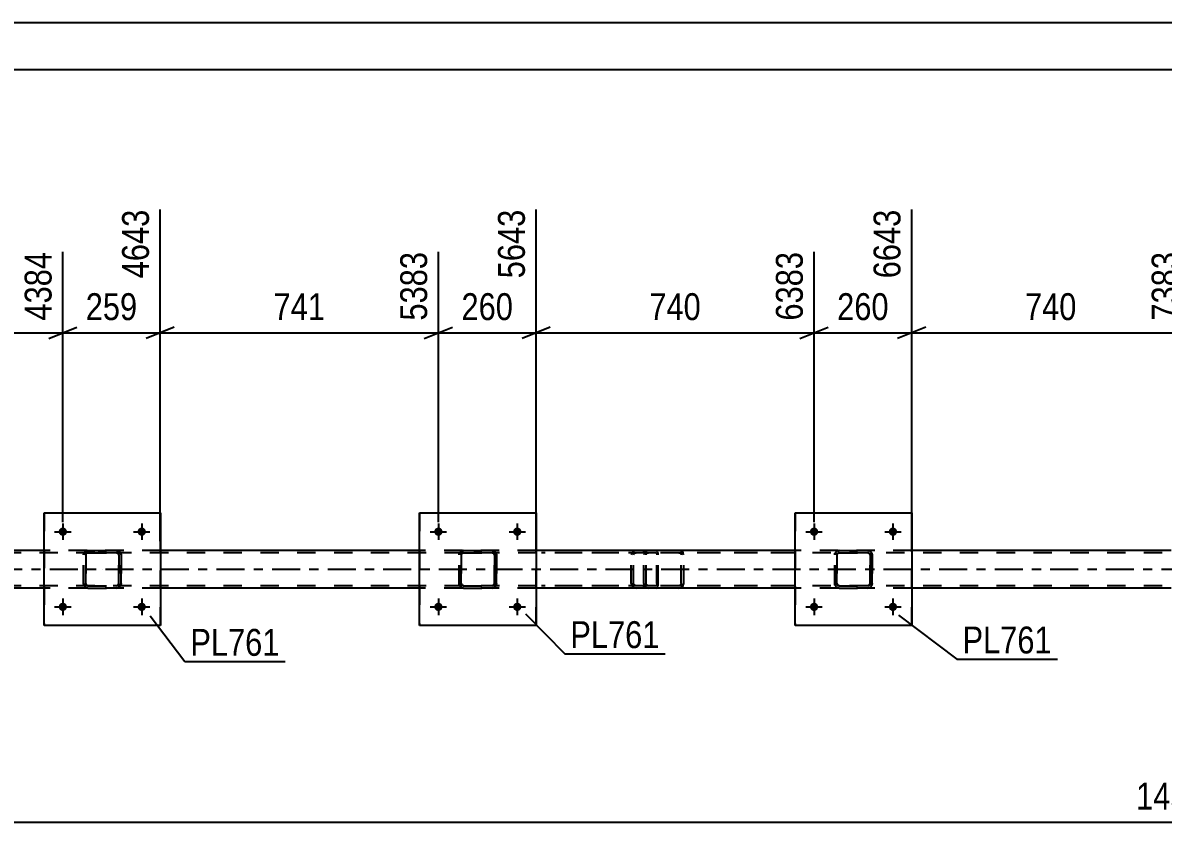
# Model space of a CAD drawing. Header units: millimetres. Extents: x 0 to 841, y 0 to 594.
# Drawn here: x 226.7 to 348.2, y 508.9 to 594 of the extents above; entities that cross this region are included whole.
import ezdxf

# ---------------------------------------------------------------- set-up
doc = ezdxf.new("R2010")
doc.units = ezdxf.units.MM
doc.linetypes.add('DXK_LINE_DOT2', pattern=[3.9198, 1.9599, -1.9599])
doc.linetypes.add('DXK_LINE_DOT3', pattern=[5.9187, 2.979, -0.9799, 0.9799, -0.9799])
doc.styles.add('Arial Narrow', font='ARIALN.TTF', dxfattribs={"height": 0.2})

# ---------------------------------------------------------------- blocks, each defined once
blk = doc.blocks.new('Unknown-122570622-1133')
at = {"color": 5, "linetype": 'Continuous'}
for p, q in [((841, 594), (0, 594)), ((836, 589), (5, 589))]:
    blk.add_line(p, q, dxfattribs=at)
blk = doc.blocks.new('Part-122570622-3976 - 3910')
at = {"color": 7, "linetype": 'DXK_LINE_DOT2'}
for p, q in [((273.18, 537.36), (273.21, 537.54)), ((273.22, 537.54), (273.18, 537.36)), ((273.18, 534.32), (273.18, 537.36)), ((273.18, 537.36), (273.18, 537.36)), ((273.18, 534.32), (273.18, 537.36)), ((273.42, 537.36), (273.44, 537.45)), ((273.43, 537.45), (273.42, 537.36)), ((273.42, 534.32), (273.42, 537.36)), ((273.42, 537.36), (273.42, 537.36)), ((273.42, 537.36), (273.42, 534.32)), ((273.49, 537.53), (273.43, 537.45)), ((273.44, 537.45), (273.49, 537.53)), ((273.47, 537.8), (273.66, 537.84)), ((273.66, 537.84), (273.48, 537.8)), ((273.49, 537.53), (273.57, 537.58)), ((273.56, 537.58), (273.49, 537.53)), ((273.66, 537.6), (273.56, 537.58)), ((273.57, 537.58), (273.66, 537.6)), ((273.66, 537.84), (276.7, 537.84)), ((273.66, 537.84), (273.66, 537.84)), ((273.66, 537.84), (276.7, 537.84)), ((273.66, 537.6), (276.7, 537.6)), ((273.66, 537.6), (273.66, 537.6)), ((276.7, 537.6), (273.66, 537.6)), ((276.7, 537.84), (276.7, 537.84)), ((276.7, 537.84), (276.88, 537.8)), ((276.88, 537.8), (276.7, 537.84)), ((276.7, 537.6), (276.7, 537.6)), ((276.7, 537.6), (276.79, 537.58)), ((276.79, 537.58), (276.7, 537.6)), ((276.79, 537.58), (276.79, 537.58)), ((276.79, 537.58), (276.87, 537.53)), ((276.87, 537.53), (276.79, 537.58)), ((276.87, 537.53), (276.92, 537.45)), ((276.92, 537.45), (276.87, 537.53)), ((276.92, 537.45), (276.94, 537.36)), ((276.94, 537.36), (276.92, 537.45)), ((276.94, 534.32), (276.94, 537.36)), ((276.94, 537.36), (276.94, 537.36)), ((276.94, 537.36), (276.94, 534.32)), ((277.14, 537.54), (277.18, 537.36)), ((277.18, 537.36), (277.14, 537.54)), ((277.18, 534.32), (277.18, 537.36)), ((277.18, 537.36), (277.18, 537.36)), ((277.18, 537.36), (277.18, 534.32)), ((273.18, 534.32), (273.18, 534.32)), ((273.21, 534.14), (273.18, 534.32)), ((273.18, 534.32), (273.22, 534.14)), ((273.42, 534.32), (273.42, 534.32)), ((273.44, 534.23), (273.42, 534.32)), ((273.42, 534.32), (273.43, 534.23)), ((276.94, 534.32), (276.92, 534.23)), ((276.92, 534.23), (276.94, 534.32)), ((276.94, 534.32), (276.94, 534.32)), ((277.18, 534.32), (277.14, 534.14)), ((277.14, 534.14), (277.18, 534.32)), ((277.18, 534.32), (277.18, 534.32)), ((273.43, 534.23), (273.49, 534.15)), ((273.49, 534.15), (273.44, 534.23)), ((273.47, 533.88), (273.48, 533.88)), ((273.66, 533.84), (273.47, 533.88)), ((273.48, 533.88), (273.66, 533.84)), ((273.57, 534.1), (273.49, 534.15)), ((273.49, 534.15), (273.56, 534.1)), ((273.56, 534.1), (273.66, 534.08)), ((273.66, 534.08), (273.57, 534.1)), ((273.66, 534.08), (276.7, 534.08)), ((273.66, 534.08), (273.66, 534.08)), ((273.66, 534.08), (276.7, 534.08)), ((273.66, 533.84), (276.7, 533.84)), ((273.66, 533.84), (273.66, 533.84)), ((273.66, 533.84), (276.7, 533.84)), ((276.79, 534.1), (276.7, 534.08)), ((276.7, 534.08), (276.79, 534.1)), ((276.7, 534.08), (276.7, 534.08)), ((276.88, 533.88), (276.7, 533.84)), ((276.7, 533.84), (276.88, 533.88)), ((276.7, 533.84), (276.7, 533.84)), ((276.87, 534.15), (276.79, 534.1)), ((276.79, 534.1), (276.87, 534.15)), ((276.92, 534.23), (276.87, 534.15)), ((276.87, 534.15), (276.92, 534.23))]:
    blk.add_line(p, q, dxfattribs=at)
at = {"color": 7, "linetype": 'DXK_LINE_DOT3'}
blk.add_line((275.18, 535.84), (275.17, 535.84), dxfattribs=at)
at = {"color": 7, "linetype": 'DXK_LINE_DOT2'}
for centre, start, end in [((273.66, 537.36), 112.5, 157.5), ((273.66, 537.36), 112.5, 157.5), ((276.7, 537.36), 22.5, 67.5), ((276.7, 537.36), 22.5, 67.5), ((273.66, 534.32), 202.5, 247.5), ((273.66, 534.32), 202.5, 247.5), ((276.7, 534.32), 292.5, 337.5), ((276.7, 534.32), 292.5, 337.5)]:
    blk.add_arc(centre, 0.48, start, end, dxfattribs=at)
blk = doc.blocks.new('Part-122570622-4000 - 3910')
at = {"color": 2, "linetype": 'Continuous'}
for p, q in [((228.99, 529.84), (228.99, 541.84)), ((228.99, 541.84), (228.99, 541.84)), ((228.99, 541.84), (241.39, 541.84)), ((241.39, 541.84), (241.39, 529.84)), ((228.99, 529.84), (228.99, 529.84)), ((241.39, 529.84), (228.99, 529.84))]:
    blk.add_line(p, q, dxfattribs=at)
at = {"color": 7, "linetype": 'DXK_LINE_DOT2'}
for p, q in [((228.99, 541.84), (228.99, 529.84)), ((228.99, 541.84), (228.99, 541.84)), ((241.39, 529.84), (241.39, 541.84)), ((228.99, 529.84), (228.99, 529.84))]:
    blk.add_line(p, q, dxfattribs=at)
blk = doc.blocks.new('Part-122570622-4001 - 3910')
at = {"color": 7, "linetype": 'DXK_LINE_DOT2'}
for p, q in [((233.19, 537.36), (233.22, 537.54)), ((233.23, 537.54), (233.19, 537.36)), ((233.19, 534.32), (233.19, 537.36)), ((233.19, 537.36), (233.19, 537.36)), ((233.19, 534.32), (233.19, 537.36)), ((233.43, 537.36), (233.45, 537.45)), ((233.45, 537.45), (233.43, 537.36)), ((233.43, 534.32), (233.43, 537.36)), ((233.43, 537.36), (233.43, 537.36)), ((233.43, 537.36), (233.43, 534.32)), ((233.45, 537.45), (233.5, 537.53)), ((233.5, 537.53), (233.45, 537.45)), ((233.48, 537.8), (233.67, 537.84)), ((233.67, 537.84), (233.49, 537.8)), ((233.5, 537.53), (233.58, 537.58)), ((233.58, 537.58), (233.5, 537.53)), ((233.58, 537.58), (233.67, 537.6)), ((233.67, 537.6), (233.58, 537.58)), ((233.67, 537.84), (236.71, 537.84)), ((233.67, 537.84), (233.67, 537.84)), ((233.67, 537.84), (236.71, 537.84)), ((233.67, 537.6), (236.71, 537.6)), ((233.67, 537.6), (233.67, 537.6)), ((236.71, 537.6), (233.67, 537.6)), ((236.71, 537.84), (236.71, 537.84)), ((236.71, 537.84), (236.89, 537.8)), ((236.9, 537.8), (236.71, 537.84)), ((236.71, 537.6), (236.71, 537.6)), ((236.71, 537.6), (236.8, 537.58)), ((236.8, 537.58), (236.71, 537.6)), ((236.8, 537.58), (236.8, 537.58)), ((236.8, 537.58), (236.88, 537.53)), ((236.88, 537.53), (236.8, 537.58)), ((236.88, 537.53), (236.93, 537.45)), ((236.93, 537.45), (236.88, 537.53)), ((236.93, 537.45), (236.95, 537.36)), ((236.95, 537.36), (236.93, 537.45)), ((236.95, 534.32), (236.95, 537.36)), ((236.95, 537.36), (236.95, 537.36)), ((236.95, 537.36), (236.95, 534.32)), ((237.15, 537.54), (237.19, 537.36)), ((237.19, 537.36), (237.16, 537.54)), ((237.19, 534.32), (237.19, 537.36)), ((237.19, 537.36), (237.19, 537.36)), ((237.19, 537.36), (237.19, 534.32)), ((233.19, 534.32), (233.19, 534.32)), ((233.22, 534.14), (233.19, 534.32)), ((233.19, 534.32), (233.23, 534.14)), ((233.43, 534.32), (233.43, 534.32)), ((233.45, 534.23), (233.43, 534.32)), ((233.43, 534.32), (233.45, 534.23)), ((236.95, 534.32), (236.93, 534.23)), ((236.93, 534.23), (236.95, 534.32)), ((236.95, 534.32), (236.95, 534.32)), ((237.19, 534.32), (237.15, 534.14)), ((237.16, 534.14), (237.19, 534.32)), ((237.19, 534.32), (237.19, 534.32)), ((233.5, 534.15), (233.45, 534.23)), ((233.45, 534.23), (233.5, 534.15)), ((233.48, 533.88), (233.49, 533.88)), ((233.67, 533.84), (233.48, 533.88)), ((233.49, 533.88), (233.67, 533.84)), ((233.58, 534.1), (233.5, 534.15)), ((233.5, 534.15), (233.58, 534.1)), ((233.67, 534.08), (233.58, 534.1)), ((233.58, 534.1), (233.67, 534.08)), ((233.67, 534.08), (236.71, 534.08)), ((233.67, 534.08), (233.67, 534.08)), ((233.67, 534.08), (236.71, 534.08)), ((233.67, 533.84), (236.71, 533.84)), ((233.67, 533.84), (233.67, 533.84)), ((233.67, 533.84), (236.71, 533.84)), ((236.8, 534.1), (236.71, 534.08)), ((236.71, 534.08), (236.8, 534.1)), ((236.71, 534.08), (236.71, 534.08)), ((236.89, 533.88), (236.71, 533.84)), ((236.71, 533.84), (236.9, 533.88)), ((236.71, 533.84), (236.71, 533.84)), ((236.88, 534.15), (236.8, 534.1)), ((236.8, 534.1), (236.88, 534.15)), ((236.93, 534.23), (236.88, 534.15)), ((236.88, 534.15), (236.93, 534.23))]:
    blk.add_line(p, q, dxfattribs=at)
at = {"color": 7, "linetype": 'DXK_LINE_DOT3'}
blk.add_line((235.19, 535.84), (235.18, 535.84), dxfattribs=at)
at = {"color": 7, "linetype": 'DXK_LINE_DOT2'}
for centre, start, end in [((233.67, 537.36), 112.5, 157.5), ((233.67, 537.36), 112.5, 157.5), ((236.71, 537.36), 22.5, 67.5), ((236.71, 537.36), 22.5, 67.5), ((233.67, 534.32), 202.5, 247.5), ((233.67, 534.32), 202.5, 247.5), ((236.71, 534.32), 292.5, 337.5), ((236.71, 534.32), 292.5, 337.5)]:
    blk.add_arc(centre, 0.48, start, end, dxfattribs=at)
blk = doc.blocks.new('Part-122570622-4006 - 3910')
at = {"color": 2, "linetype": 'Continuous'}
for p, q in [((268.98, 529.84), (268.98, 541.84)), ((268.98, 541.84), (268.98, 541.84)), ((268.98, 541.84), (281.38, 541.84)), ((281.38, 541.84), (281.38, 529.84)), ((268.98, 529.84), (268.98, 529.84)), ((281.38, 529.84), (268.98, 529.84))]:
    blk.add_line(p, q, dxfattribs=at)
at = {"color": 7, "linetype": 'DXK_LINE_DOT2'}
for p, q in [((268.98, 541.84), (268.98, 529.84)), ((268.98, 541.84), (268.98, 541.84)), ((281.38, 529.84), (281.38, 541.84)), ((268.98, 529.84), (268.98, 529.84))]:
    blk.add_line(p, q, dxfattribs=at)
blk = doc.blocks.new('Bolt-122570622-3971 - 3910')
at = {"linetype": 'Continuous'}
for points in [[(230.55, 539.84), (230.56, 539.93), (230.59, 540.02), (230.64, 540.1), (230.7, 540.17), (230.77, 540.22), (230.86, 540.26), (230.95, 540.28), (231.04, 540.28), (231.13, 540.26), (231.21, 540.22), (231.29, 540.17), (231.35, 540.1), (231.39, 540.02), (231.42, 539.93), (231.43, 539.84), (231.42, 539.75), (231.39, 539.66), (231.35, 539.58), (231.29, 539.51), (231.21, 539.46), (231.13, 539.42), (231.04, 539.4), (230.95, 539.4), (230.86, 539.42), (230.77, 539.46), (230.7, 539.51), (230.64, 539.58), (230.59, 539.66), (230.56, 539.75)], [(238.95, 539.84), (238.96, 539.93), (238.99, 540.02), (239.04, 540.1), (239.1, 540.17), (239.17, 540.22), (239.26, 540.26), (239.35, 540.28), (239.44, 540.28), (239.53, 540.26), (239.61, 540.22), (239.69, 540.17), (239.75, 540.1), (239.79, 540.02), (239.82, 539.93), (239.83, 539.84), (239.82, 539.75), (239.79, 539.66), (239.75, 539.58), (239.69, 539.51), (239.61, 539.46), (239.53, 539.42), (239.44, 539.4), (239.35, 539.4), (239.26, 539.42), (239.17, 539.46), (239.1, 539.51), (239.04, 539.58), (238.99, 539.66), (238.96, 539.75)]]:
    blk.add_hatch(color=1, dxfattribs=at).paths.add_polyline_path(points)
at = {"color": 1, "linetype": 'Continuous'}
for p, q in [((230.99, 540.72), (230.99, 538.96)), ((239.39, 540.72), (239.39, 538.96)), ((230.11, 539.84), (231.87, 539.84)), ((238.51, 539.84), (240.27, 539.84))]:
    blk.add_line(p, q, dxfattribs=at)
blk = doc.blocks.new('Bolt-122570622-3972 - 3910')
at = {"linetype": 'Continuous'}
for points in [[(230.55, 531.84), (230.56, 531.93), (230.59, 532.02), (230.64, 532.1), (230.7, 532.17), (230.77, 532.22), (230.86, 532.26), (230.95, 532.28), (231.04, 532.28), (231.13, 532.26), (231.21, 532.22), (231.29, 532.17), (231.35, 532.1), (231.39, 532.02), (231.42, 531.93), (231.43, 531.84), (231.42, 531.75), (231.39, 531.66), (231.35, 531.58), (231.29, 531.51), (231.21, 531.46), (231.13, 531.42), (231.04, 531.4), (230.95, 531.4), (230.86, 531.42), (230.77, 531.46), (230.7, 531.51), (230.64, 531.58), (230.59, 531.66), (230.56, 531.75)], [(238.95, 531.84), (238.96, 531.93), (238.99, 532.02), (239.04, 532.1), (239.1, 532.17), (239.17, 532.22), (239.26, 532.26), (239.35, 532.28), (239.44, 532.28), (239.53, 532.26), (239.61, 532.22), (239.69, 532.17), (239.75, 532.1), (239.79, 532.02), (239.82, 531.93), (239.83, 531.84), (239.82, 531.75), (239.79, 531.66), (239.75, 531.58), (239.69, 531.51), (239.61, 531.46), (239.53, 531.42), (239.44, 531.4), (239.35, 531.4), (239.26, 531.42), (239.17, 531.46), (239.1, 531.51), (239.04, 531.58), (238.99, 531.66), (238.96, 531.75)]]:
    blk.add_hatch(color=1, dxfattribs=at).paths.add_polyline_path(points)
at = {"color": 1, "linetype": 'Continuous'}
for p, q in [((230.99, 532.72), (230.99, 530.96)), ((239.39, 532.72), (239.39, 530.96)), ((230.11, 531.84), (231.87, 531.84)), ((238.51, 531.84), (240.27, 531.84))]:
    blk.add_line(p, q, dxfattribs=at)
blk = doc.blocks.new('Bolt-122570622-3973 - 3910')
at = {"linetype": 'Continuous'}
for points in [[(270.54, 539.84), (270.55, 539.93), (270.58, 540.02), (270.62, 540.1), (270.69, 540.17), (270.76, 540.22), (270.84, 540.26), (270.93, 540.28), (271.03, 540.28), (271.12, 540.26), (271.2, 540.22), (271.27, 540.17), (271.34, 540.1), (271.38, 540.02), (271.41, 539.93), (271.42, 539.84), (271.41, 539.75), (271.38, 539.66), (271.34, 539.58), (271.27, 539.51), (271.2, 539.46), (271.12, 539.42), (271.03, 539.4), (270.93, 539.4), (270.84, 539.42), (270.76, 539.46), (270.69, 539.51), (270.62, 539.58), (270.58, 539.66), (270.55, 539.75)], [(278.94, 539.84), (278.95, 539.93), (278.98, 540.02), (279.02, 540.1), (279.09, 540.17), (279.16, 540.22), (279.24, 540.26), (279.33, 540.28), (279.43, 540.28), (279.52, 540.26), (279.6, 540.22), (279.67, 540.17), (279.74, 540.1), (279.78, 540.02), (279.81, 539.93), (279.82, 539.84), (279.81, 539.75), (279.78, 539.66), (279.74, 539.58), (279.67, 539.51), (279.6, 539.46), (279.52, 539.42), (279.43, 539.4), (279.33, 539.4), (279.24, 539.42), (279.16, 539.46), (279.09, 539.51), (279.02, 539.58), (278.98, 539.66), (278.95, 539.75)]]:
    blk.add_hatch(color=1, dxfattribs=at).paths.add_polyline_path(points)
at = {"color": 1, "linetype": 'Continuous'}
for p, q in [((270.98, 540.72), (270.98, 538.96)), ((279.38, 540.72), (279.38, 538.96)), ((270.1, 539.84), (271.86, 539.84)), ((278.5, 539.84), (280.26, 539.84))]:
    blk.add_line(p, q, dxfattribs=at)
blk = doc.blocks.new('Bolt-122570622-3974 - 3910')
at = {"linetype": 'Continuous'}
for points in [[(270.54, 531.84), (270.55, 531.93), (270.58, 532.02), (270.62, 532.1), (270.69, 532.17), (270.76, 532.22), (270.84, 532.26), (270.93, 532.28), (271.03, 532.28), (271.12, 532.26), (271.2, 532.22), (271.27, 532.17), (271.34, 532.1), (271.38, 532.02), (271.41, 531.93), (271.42, 531.84), (271.41, 531.75), (271.38, 531.66), (271.34, 531.58), (271.27, 531.51), (271.2, 531.46), (271.12, 531.42), (271.03, 531.4), (270.93, 531.4), (270.84, 531.42), (270.76, 531.46), (270.69, 531.51), (270.62, 531.58), (270.58, 531.66), (270.55, 531.75)], [(278.94, 531.84), (278.95, 531.93), (278.98, 532.02), (279.02, 532.1), (279.09, 532.17), (279.16, 532.22), (279.24, 532.26), (279.33, 532.28), (279.43, 532.28), (279.52, 532.26), (279.6, 532.22), (279.67, 532.17), (279.74, 532.1), (279.78, 532.02), (279.81, 531.93), (279.82, 531.84), (279.81, 531.75), (279.78, 531.66), (279.74, 531.58), (279.67, 531.51), (279.6, 531.46), (279.52, 531.42), (279.43, 531.4), (279.33, 531.4), (279.24, 531.42), (279.16, 531.46), (279.09, 531.51), (279.02, 531.58), (278.98, 531.66), (278.95, 531.75)]]:
    blk.add_hatch(color=1, dxfattribs=at).paths.add_polyline_path(points)
at = {"color": 1, "linetype": 'Continuous'}
for p, q in [((270.98, 532.72), (270.98, 530.96)), ((279.38, 532.72), (279.38, 530.96)), ((270.1, 531.84), (271.86, 531.84)), ((278.5, 531.84), (280.26, 531.84))]:
    blk.add_line(p, q, dxfattribs=at)
blk = doc.blocks.new('Part-122570622-4161 - 3910')
at = {"color": 7, "linetype": 'DXK_LINE_DOT2'}
for p, q in [((294.12, 537.84), (281.96, 537.84)), ((294.12, 537.6), (281.96, 537.6)), ((291.56, 537.53), (291.52, 537.36)), ((291.52, 534.32), (291.52, 537.36)), ((291.56, 537.54), (291.56, 537.53)), ((291.77, 537.36), (291.79, 537.45)), ((291.77, 534.32), (291.77, 537.36)), ((291.79, 537.45), (291.85, 537.53)), ((292.03, 537.84), (291.83, 537.8)), ((291.85, 537.53), (291.93, 537.58)), ((291.93, 537.58), (292.03, 537.6)), ((292.84, 537.6), (292.84, 537.84)), ((294.22, 537.8), (294.12, 537.84)), ((294.12, 537.6), (294.17, 537.58)), ((294.17, 537.58), (294.21, 537.53)), ((294.21, 537.53), (294.24, 537.45)), ((294.31, 537.7), (294.22, 537.8)), ((294.24, 537.45), (294.25, 537.36)), ((294.25, 534.32), (294.25, 537.36)), ((294.37, 537.54), (294.31, 537.7)), ((294.39, 537.36), (294.37, 537.54)), ((294.39, 534.32), (294.39, 537.36)), ((291.52, 534.32), (291.56, 534.14)), ((291.79, 534.23), (291.77, 534.32)), ((294.25, 534.32), (294.24, 534.23)), ((294.37, 534.14), (294.39, 534.32)), ((294.12, 534.08), (281.96, 534.08)), ((294.12, 533.84), (281.96, 533.84)), ((291.85, 534.15), (291.79, 534.23)), ((291.83, 533.88), (292.03, 533.84)), ((291.93, 534.1), (291.85, 534.15)), ((292.03, 534.08), (291.93, 534.1)), ((292.84, 533.84), (292.84, 534.08)), ((294.17, 534.1), (294.12, 534.08)), ((294.12, 533.84), (294.22, 533.88)), ((294.21, 534.15), (294.17, 534.1)), ((294.24, 534.23), (294.21, 534.15)), ((294.22, 533.88), (294.31, 533.98)), ((294.31, 533.98), (294.37, 534.14))]:
    blk.add_line(p, q, dxfattribs=at)
for centre, start, end in [((292.01, 537.34), 111.1941, 156.1506), ((292.01, 534.34), 203.8494, 248.8059)]:
    blk.add_arc(centre, 0.492, start, end, dxfattribs=at)
blk = doc.blocks.new('Bolt-122570622-4224 - 3910')
at = {"linetype": 'Continuous'}
for points in [[(310.54, 531.84), (310.55, 531.93), (310.58, 532.02), (310.62, 532.1), (310.69, 532.17), (310.76, 532.22), (310.84, 532.26), (310.93, 532.28), (311.03, 532.28), (311.12, 532.26), (311.2, 532.22), (311.28, 532.17), (311.34, 532.1), (311.38, 532.02), (311.41, 531.93), (311.42, 531.84), (311.41, 531.75), (311.38, 531.66), (311.34, 531.58), (311.28, 531.51), (311.2, 531.46), (311.12, 531.42), (311.03, 531.4), (310.93, 531.4), (310.84, 531.42), (310.76, 531.46), (310.69, 531.51), (310.62, 531.58), (310.58, 531.66), (310.55, 531.75)], [(318.94, 531.84), (318.95, 531.93), (318.98, 532.02), (319.02, 532.1), (319.09, 532.17), (319.16, 532.22), (319.24, 532.26), (319.33, 532.28), (319.43, 532.28), (319.52, 532.26), (319.6, 532.22), (319.68, 532.17), (319.74, 532.1), (319.78, 532.02), (319.81, 531.93), (319.82, 531.84), (319.81, 531.75), (319.78, 531.66), (319.74, 531.58), (319.68, 531.51), (319.6, 531.46), (319.52, 531.42), (319.43, 531.4), (319.33, 531.4), (319.24, 531.42), (319.16, 531.46), (319.09, 531.51), (319.02, 531.58), (318.98, 531.66), (318.95, 531.75)]]:
    blk.add_hatch(color=1, dxfattribs=at).paths.add_polyline_path(points)
at = {"color": 1, "linetype": 'Continuous'}
for p, q in [((310.98, 532.72), (310.98, 530.96)), ((319.38, 532.72), (319.38, 530.96)), ((310.1, 531.84), (311.86, 531.84)), ((318.5, 531.84), (320.26, 531.84))]:
    blk.add_line(p, q, dxfattribs=at)
blk = doc.blocks.new('Part-122570622-4223 - 3910')
at = {"color": 2, "linetype": 'Continuous'}
for p, q in [((308.98, 529.84), (308.98, 541.84)), ((308.98, 541.84), (308.98, 541.84)), ((308.98, 541.84), (321.38, 541.84)), ((321.38, 541.84), (321.38, 529.84)), ((308.98, 529.84), (308.98, 529.84)), ((321.38, 529.84), (308.98, 529.84))]:
    blk.add_line(p, q, dxfattribs=at)
at = {"color": 7, "linetype": 'DXK_LINE_DOT2'}
for p, q in [((308.98, 541.84), (308.98, 529.84)), ((308.98, 541.84), (308.98, 541.84)), ((321.38, 529.84), (321.38, 541.84)), ((308.98, 529.84), (308.98, 529.84))]:
    blk.add_line(p, q, dxfattribs=at)
blk = doc.blocks.new('Part-122570622-4160 - 3910')
at = {"color": 7, "linetype": 'DXK_LINE_DOT2'}
for p, q in [((292.88, 537.53), (292.84, 537.36)), ((292.84, 534.32), (292.84, 537.36)), ((292.88, 537.54), (292.88, 537.53)), ((293.1, 537.36), (293.12, 537.45)), ((293.1, 534.32), (293.1, 537.36)), ((293.12, 537.45), (293.17, 537.53)), ((293.35, 537.84), (293.16, 537.8)), ((293.17, 537.53), (293.25, 537.58)), ((293.25, 537.58), (293.35, 537.6)), ((308.34, 537.84), (293.35, 537.84)), ((308.34, 537.6), (293.35, 537.6)), ((296.78, 537.8), (296.59, 537.84)), ((296.59, 537.6), (296.68, 537.58)), ((296.68, 537.58), (296.77, 537.53)), ((296.77, 537.53), (296.82, 537.45)), ((296.82, 537.45), (296.84, 537.36)), ((296.84, 534.32), (296.84, 537.36)), ((297.06, 537.53), (297.06, 537.54)), ((297.1, 537.36), (297.06, 537.53)), ((297.1, 534.32), (297.1, 537.36)), ((292.84, 534.32), (292.88, 534.14)), ((293.12, 534.23), (293.1, 534.32)), ((296.84, 534.32), (296.82, 534.23)), ((297.06, 534.14), (297.1, 534.32)), ((293.17, 534.15), (293.12, 534.23)), ((293.16, 533.88), (293.35, 533.84)), ((293.25, 534.1), (293.17, 534.15)), ((293.35, 534.08), (293.25, 534.1)), ((308.34, 534.08), (293.35, 534.08)), ((308.34, 533.84), (293.35, 533.84)), ((296.68, 534.1), (296.59, 534.08)), ((296.59, 533.84), (296.78, 533.88)), ((296.77, 534.15), (296.68, 534.1)), ((296.82, 534.23), (296.77, 534.15))]:
    blk.add_line(p, q, dxfattribs=at)
for centre, start, end in [((293.33, 537.34), 110.7583, 155.68), ((296.61, 537.34), 24.32, 69.2417), ((293.33, 534.34), 204.32, 249.2417), ((296.61, 534.34), 290.7583, 335.68)]:
    blk.add_arc(centre, 0.496, start, end, dxfattribs=at)
blk = doc.blocks.new('Part-122570622-4181 - 3910')
at = {"color": 7, "linetype": 'DXK_LINE_DOT2'}
for p, q in [((755.72, 537.6), (99.39, 537.6)), ((241.39, 537.84), (228.99, 537.84)), ((281.38, 537.84), (268.98, 537.84)), ((321.38, 537.84), (308.98, 537.84)), ((755.72, 534.08), (99.39, 534.08)), ((241.39, 533.84), (228.99, 533.84)), ((281.38, 533.84), (268.98, 533.84)), ((321.38, 533.84), (308.98, 533.84))]:
    blk.add_line(p, q, dxfattribs=at)
at = {"color": 2, "linetype": 'Continuous'}
for p, q in [((228.99, 537.84), (201.39, 537.84)), ((268.98, 537.84), (241.39, 537.84)), ((308.98, 537.84), (281.38, 537.84)), ((348.99, 537.84), (321.38, 537.84)), ((228.99, 533.84), (201.39, 533.84)), ((268.98, 533.84), (241.39, 533.84)), ((308.98, 533.84), (281.38, 533.84)), ((348.99, 533.84), (321.38, 533.84))]:
    blk.add_line(p, q, dxfattribs=at)
at = {"color": 7, "linetype": 'DXK_LINE_DOT3'}
blk.add_line((99.39, 535.84), (755.72, 535.84), dxfattribs=at)
blk = doc.blocks.new('Part-122570622-4218 - 3910')
at = {"color": 7, "linetype": 'DXK_LINE_DOT2'}
for p, q in [((313.18, 537.36), (313.21, 537.54)), ((313.22, 537.54), (313.18, 537.36)), ((313.18, 534.32), (313.18, 537.36)), ((313.18, 537.36), (313.18, 537.36)), ((313.18, 534.32), (313.18, 537.36)), ((313.42, 537.36), (313.44, 537.45)), ((313.43, 537.45), (313.42, 537.36)), ((313.42, 534.32), (313.42, 537.36)), ((313.42, 537.36), (313.42, 537.36)), ((313.42, 537.36), (313.42, 534.32)), ((313.49, 537.53), (313.43, 537.45)), ((313.44, 537.45), (313.49, 537.53)), ((313.47, 537.8), (313.66, 537.84)), ((313.66, 537.84), (313.48, 537.8)), ((313.49, 537.53), (313.57, 537.58)), ((313.56, 537.58), (313.49, 537.53)), ((313.66, 537.6), (313.56, 537.58)), ((313.57, 537.58), (313.66, 537.6)), ((313.66, 537.84), (316.7, 537.84)), ((313.66, 537.84), (313.66, 537.84)), ((313.66, 537.84), (316.7, 537.84)), ((313.66, 537.6), (316.7, 537.6)), ((313.66, 537.6), (313.66, 537.6)), ((316.7, 537.6), (313.66, 537.6)), ((316.7, 537.84), (316.7, 537.84)), ((316.7, 537.84), (316.88, 537.8)), ((316.88, 537.8), (316.7, 537.84)), ((316.7, 537.6), (316.7, 537.6)), ((316.7, 537.6), (316.79, 537.58)), ((316.79, 537.58), (316.7, 537.6)), ((316.79, 537.58), (316.79, 537.58)), ((316.79, 537.58), (316.87, 537.53)), ((316.87, 537.53), (316.79, 537.58)), ((316.87, 537.53), (316.92, 537.45)), ((316.92, 537.45), (316.87, 537.53)), ((316.92, 537.45), (316.94, 537.36)), ((316.94, 537.36), (316.92, 537.45)), ((316.94, 534.32), (316.94, 537.36)), ((316.94, 537.36), (316.94, 537.36)), ((316.94, 537.36), (316.94, 534.32)), ((317.14, 537.54), (317.18, 537.36)), ((317.18, 537.36), (317.14, 537.54)), ((317.18, 534.32), (317.18, 537.36)), ((317.18, 537.36), (317.18, 537.36)), ((317.18, 537.36), (317.18, 534.32)), ((313.18, 534.32), (313.18, 534.32)), ((313.21, 534.14), (313.18, 534.32)), ((313.18, 534.32), (313.22, 534.14)), ((313.42, 534.32), (313.42, 534.32)), ((313.44, 534.23), (313.42, 534.32)), ((313.42, 534.32), (313.43, 534.23)), ((316.94, 534.32), (316.92, 534.23)), ((316.92, 534.23), (316.94, 534.32)), ((316.94, 534.32), (316.94, 534.32)), ((317.18, 534.32), (317.14, 534.14)), ((317.14, 534.14), (317.18, 534.32)), ((317.18, 534.32), (317.18, 534.32)), ((313.43, 534.23), (313.49, 534.15)), ((313.49, 534.15), (313.44, 534.23)), ((313.47, 533.88), (313.48, 533.88)), ((313.66, 533.84), (313.47, 533.88)), ((313.48, 533.88), (313.66, 533.84)), ((313.57, 534.1), (313.49, 534.15)), ((313.49, 534.15), (313.56, 534.1)), ((313.56, 534.1), (313.66, 534.08)), ((313.66, 534.08), (313.57, 534.1)), ((313.66, 534.08), (316.7, 534.08)), ((313.66, 534.08), (313.66, 534.08)), ((313.66, 534.08), (316.7, 534.08)), ((313.66, 533.84), (316.7, 533.84)), ((313.66, 533.84), (313.66, 533.84)), ((313.66, 533.84), (316.7, 533.84)), ((316.79, 534.1), (316.7, 534.08)), ((316.7, 534.08), (316.79, 534.1)), ((316.7, 534.08), (316.7, 534.08)), ((316.88, 533.88), (316.7, 533.84)), ((316.7, 533.84), (316.88, 533.88)), ((316.7, 533.84), (316.7, 533.84)), ((316.87, 534.15), (316.79, 534.1)), ((316.79, 534.1), (316.87, 534.15)), ((316.92, 534.23), (316.87, 534.15)), ((316.87, 534.15), (316.92, 534.23))]:
    blk.add_line(p, q, dxfattribs=at)
at = {"color": 7, "linetype": 'DXK_LINE_DOT3'}
blk.add_line((315.18, 535.84), (315.17, 535.84), dxfattribs=at)
at = {"color": 7, "linetype": 'DXK_LINE_DOT2'}
for centre, start, end in [((313.66, 537.36), 112.5, 157.5), ((313.66, 537.36), 112.5, 157.5), ((316.7, 537.36), 22.5, 67.5), ((316.7, 537.36), 22.5, 67.5), ((313.66, 534.32), 202.5, 247.5), ((313.66, 534.32), 202.5, 247.5), ((316.7, 534.32), 292.5, 337.5), ((316.7, 534.32), 292.5, 337.5)]:
    blk.add_arc(centre, 0.48, start, end, dxfattribs=at)
blk = doc.blocks.new('Bolt-122570622-4225 - 3910')
at = {"linetype": 'Continuous'}
for points in [[(310.54, 539.84), (310.55, 539.93), (310.58, 540.02), (310.62, 540.1), (310.69, 540.17), (310.76, 540.22), (310.84, 540.26), (310.93, 540.28), (311.03, 540.28), (311.12, 540.26), (311.2, 540.22), (311.28, 540.17), (311.34, 540.1), (311.38, 540.02), (311.41, 539.93), (311.42, 539.84), (311.41, 539.75), (311.38, 539.66), (311.34, 539.58), (311.28, 539.51), (311.2, 539.46), (311.12, 539.42), (311.03, 539.4), (310.93, 539.4), (310.84, 539.42), (310.76, 539.46), (310.69, 539.51), (310.62, 539.58), (310.58, 539.66), (310.55, 539.75)], [(318.94, 539.84), (318.95, 539.93), (318.98, 540.02), (319.02, 540.1), (319.09, 540.17), (319.16, 540.22), (319.24, 540.26), (319.33, 540.28), (319.43, 540.28), (319.52, 540.26), (319.6, 540.22), (319.68, 540.17), (319.74, 540.1), (319.78, 540.02), (319.81, 539.93), (319.82, 539.84), (319.81, 539.75), (319.78, 539.66), (319.74, 539.58), (319.68, 539.51), (319.6, 539.46), (319.52, 539.42), (319.43, 539.4), (319.33, 539.4), (319.24, 539.42), (319.16, 539.46), (319.09, 539.51), (319.02, 539.58), (318.98, 539.66), (318.95, 539.75)]]:
    blk.add_hatch(color=1, dxfattribs=at).paths.add_polyline_path(points)
at = {"color": 1, "linetype": 'Continuous'}
for p, q in [((310.98, 540.72), (310.98, 538.96)), ((319.38, 540.72), (319.38, 538.96)), ((310.1, 539.84), (311.86, 539.84)), ((318.5, 539.84), (320.26, 539.84))]:
    blk.add_line(p, q, dxfattribs=at)
blk = doc.blocks.new('StraightDimension-122570622-14940 - 3910')
at = {"color": 7, "linetype": 'Continuous'}
for p, q in [((241.36, 538.84), (241.36, 574.13)), ((230.99, 540.84), (230.99, 569.63)), ((229.49, 560.41), (232.49, 561.61)), ((230.99, 561.01), (241.36, 561.01)), ((242.86, 561.61), (239.86, 560.41))]:
    blk.add_line(p, q, dxfattribs=at)
at = {"color": 0}
blk.add_wipeout([(239.52, 561.76), (239.52, 565.96), (232.83, 565.96), (232.83, 561.76)], dxfattribs=at)
at = {"color": 3, "style": 'Arial Narrow'}
blk.add_text('259', height=2.863, dxfattribs=at).set_placement((233.43, 562.36))
at = {"color": 0, "linetype": 'Continuous'}
blk.add_wipeout([(240.76, 574.73), (236.56, 574.73), (236.56, 566.21), (240.76, 566.21)], dxfattribs=at)
at = {"color": 3, "linetype": 'Continuous', "style": 'Arial Narrow'}
blk.add_text('4643', height=2.863, rotation=90.0002, dxfattribs=at).set_placement((240.16, 566.81))
blk = doc.blocks.new('StraightDimension-122570622-14935 - 3910')
at = {"color": 7, "linetype": 'Continuous'}
for p, q in [((321.38, 538.84), (321.38, 574.13)), ((350.99, 540.84), (350.99, 569.63)), ((322.88, 561.61), (319.88, 560.41)), ((321.38, 561.01), (350.99, 561.01)), ((349.49, 560.41), (352.49, 561.61))]:
    blk.add_line(p, q, dxfattribs=at)
at = {"color": 0}
blk.add_wipeout([(339.53, 561.76), (339.53, 565.96), (332.84, 565.96), (332.84, 561.76)], dxfattribs=at)
at = {"color": 3, "style": 'Arial Narrow'}
blk.add_text('740', height=2.863, dxfattribs=at).set_placement((333.44, 562.36))
at = {"color": 0, "linetype": 'Continuous'}
blk.add_wipeout([(350.39, 570.23), (346.19, 570.23), (346.19, 561.71), (350.39, 561.71)], dxfattribs=at)
at = {"color": 3, "linetype": 'Continuous', "style": 'Arial Narrow'}
blk.add_text('7383', height=2.863, rotation=90.0002, dxfattribs=at).set_placement((349.79, 562.31))
blk = doc.blocks.new('StraightDimension-122570622-4392 - 3910')
at = {"color": 7, "linetype": 'Continuous'}
blk.add_line((63.95, 508.92), (635.72, 508.92), dxfattribs=at)
at = {"color": 0}
blk.add_wipeout([(355.01, 509.67), (355.01, 513.87), (344.67, 513.87), (344.67, 509.67)], dxfattribs=at)
at = {"color": 3, "style": 'Arial Narrow'}
blk.add_text('14502', height=2.863, dxfattribs=at).set_placement((345.27, 510.27))
blk = doc.blocks.new('StraightDimension-122570622-14936 - 3910')
at = {"color": 7, "linetype": 'Continuous'}
for p, q in [((321.38, 538.84), (321.38, 574.13)), ((310.98, 540.84), (310.98, 569.63)), ((309.48, 560.41), (312.48, 561.61)), ((310.98, 561.01), (321.38, 561.01)), ((322.88, 561.61), (319.88, 560.41))]:
    blk.add_line(p, q, dxfattribs=at)
at = {"color": 0}
blk.add_wipeout([(319.52, 561.76), (319.52, 565.96), (312.84, 565.96), (312.84, 561.76)], dxfattribs=at)
at = {"color": 3, "style": 'Arial Narrow'}
blk.add_text('260', height=2.863, dxfattribs=at).set_placement((313.44, 562.36))
at = {"color": 0, "linetype": 'Continuous'}
blk.add_wipeout([(320.78, 574.73), (316.58, 574.73), (316.58, 566.21), (320.78, 566.21)], dxfattribs=at)
at = {"color": 3, "linetype": 'Continuous', "style": 'Arial Narrow'}
blk.add_text('6643', height=2.863, rotation=90.0002, dxfattribs=at).set_placement((320.18, 566.81))
blk = doc.blocks.new('StraightDimension-122570622-14937 - 3910')
at = {"color": 7, "linetype": 'Continuous'}
for p, q in [((281.39, 538.84), (281.39, 574.13)), ((310.98, 540.84), (310.98, 569.63)), ((282.89, 561.61), (279.89, 560.41)), ((281.39, 561.01), (310.98, 561.01)), ((309.48, 560.41), (312.48, 561.61))]:
    blk.add_line(p, q, dxfattribs=at)
at = {"color": 0}
blk.add_wipeout([(299.53, 561.76), (299.53, 565.96), (292.84, 565.96), (292.84, 561.76)], dxfattribs=at)
at = {"color": 3, "style": 'Arial Narrow'}
blk.add_text('740', height=2.863, dxfattribs=at).set_placement((293.44, 562.36))
at = {"color": 0, "linetype": 'Continuous'}
blk.add_wipeout([(310.38, 570.23), (306.18, 570.23), (306.18, 561.71), (310.38, 561.71)], dxfattribs=at)
at = {"color": 3, "linetype": 'Continuous', "style": 'Arial Narrow'}
blk.add_text('6383', height=2.863, rotation=90.0002, dxfattribs=at).set_placement((309.78, 562.31))
blk = doc.blocks.new('StraightDimension-122570622-14938 - 3910')
at = {"color": 7, "linetype": 'Continuous'}
for p, q in [((281.39, 538.84), (281.39, 574.13)), ((270.98, 540.84), (270.98, 569.63)), ((269.48, 560.41), (272.48, 561.61)), ((270.98, 561.01), (281.39, 561.01)), ((282.89, 561.61), (279.89, 560.41))]:
    blk.add_line(p, q, dxfattribs=at)
at = {"color": 0}
blk.add_wipeout([(279.53, 561.76), (279.53, 565.96), (272.84, 565.96), (272.84, 561.76)], dxfattribs=at)
at = {"color": 3, "style": 'Arial Narrow'}
blk.add_text('260', height=2.863, dxfattribs=at).set_placement((273.44, 562.36))
at = {"color": 0, "linetype": 'Continuous'}
blk.add_wipeout([(280.79, 574.73), (276.59, 574.73), (276.59, 566.21), (280.79, 566.21)], dxfattribs=at)
at = {"color": 3, "linetype": 'Continuous', "style": 'Arial Narrow'}
blk.add_text('5643', height=2.863, rotation=90.0002, dxfattribs=at).set_placement((280.19, 566.81))
blk = doc.blocks.new('StraightDimension-122570622-14939 - 3910')
at = {"color": 7, "linetype": 'Continuous'}
for p, q in [((241.36, 538.84), (241.36, 574.13)), ((270.98, 540.84), (270.98, 569.63)), ((242.86, 561.61), (239.86, 560.41)), ((241.36, 561.01), (270.98, 561.01)), ((269.48, 560.41), (272.48, 561.61))]:
    blk.add_line(p, q, dxfattribs=at)
at = {"color": 0}
blk.add_wipeout([(259.51, 561.76), (259.51, 565.96), (252.83, 565.96), (252.83, 561.76)], dxfattribs=at)
at = {"color": 3, "style": 'Arial Narrow'}
blk.add_text('741', height=2.863, dxfattribs=at).set_placement((253.43, 562.36))
at = {"color": 0, "linetype": 'Continuous'}
blk.add_wipeout([(270.38, 570.23), (266.18, 570.23), (266.18, 561.71), (270.38, 561.71)], dxfattribs=at)
at = {"color": 3, "linetype": 'Continuous', "style": 'Arial Narrow'}
blk.add_text('5383', height=2.863, rotation=90.0002, dxfattribs=at).set_placement((269.78, 562.31))
blk = doc.blocks.new('StraightDimension-122570622-14941 - 3910')
at = {"color": 7, "linetype": 'Continuous'}
for p, q in [((201.38, 538.84), (201.38, 574.13)), ((230.99, 540.84), (230.99, 569.63)), ((202.88, 561.61), (199.88, 560.41)), ((201.38, 561.01), (230.99, 561.01)), ((229.49, 560.41), (232.49, 561.61))]:
    blk.add_line(p, q, dxfattribs=at)
at = {"color": 0}
blk.add_wipeout([(219.53, 561.76), (219.53, 565.96), (212.84, 565.96), (212.84, 561.76)], dxfattribs=at)
at = {"color": 3, "style": 'Arial Narrow'}
blk.add_text('740', height=2.863, dxfattribs=at).set_placement((213.44, 562.36))
at = {"color": 0, "linetype": 'Continuous'}
blk.add_wipeout([(230.39, 570.23), (226.19, 570.23), (226.19, 561.71), (230.39, 561.71)], dxfattribs=at)
at = {"color": 3, "linetype": 'Continuous', "style": 'Arial Narrow'}
blk.add_text('4384', height=2.863, rotation=90.0002, dxfattribs=at).set_placement((229.79, 562.31))
blk = doc.blocks.new('Mark-122570622-4002 - 3910')
at = {"color": 0}
blk.add_wipeout([(294.54, 527.45), (294.54, 530.45), (285.03, 530.45), (285.03, 527.45)], dxfattribs=at)
blk.add_wipeout([(294.54, 527.45), (294.54, 530.45), (285.03, 530.45), (285.03, 527.45)], dxfattribs=at)
at = {"color": 30, "linetype": 'Continuous'}
for p, q in [((280.25, 531.09), (284.43, 526.85)), ((284.43, 526.85), (295.14, 526.85))]:
    blk.add_line(p, q, dxfattribs=at)
at = {"color": 3, "style": 'Arial Narrow'}
blk.add_text('PL761', height=2.863, dxfattribs=at).set_placement((285.03, 527.45))
blk = doc.blocks.new('Mark-122570622-3996 - 3910')
at = {"color": 0}
blk.add_wipeout([(254.07, 526.63), (254.07, 529.63), (244.57, 529.63), (244.57, 526.63)], dxfattribs=at)
blk.add_wipeout([(254.07, 526.63), (254.07, 529.63), (244.57, 529.63), (244.57, 526.63)], dxfattribs=at)
at = {"color": 30, "linetype": 'Continuous'}
for p, q in [((240.28, 530.87), (243.97, 526.03)), ((243.97, 526.03), (254.67, 526.03))]:
    blk.add_line(p, q, dxfattribs=at)
at = {"color": 3, "style": 'Arial Narrow'}
blk.add_text('PL761', height=2.863, dxfattribs=at).set_placement((244.57, 526.63))
blk = doc.blocks.new('Mark-122570622-4219 - 3910')
at = {"color": 0}
blk.add_wipeout([(336.3, 526.88), (336.3, 529.88), (326.79, 529.88), (326.79, 526.88)], dxfattribs=at)
blk.add_wipeout([(336.3, 526.88), (336.3, 529.88), (326.79, 529.88), (326.79, 526.88)], dxfattribs=at)
at = {"color": 30, "linetype": 'Continuous'}
for p, q in [((319.98, 530.96), (326.19, 526.28)), ((326.19, 526.28), (336.9, 526.28))]:
    blk.add_line(p, q, dxfattribs=at)
at = {"color": 3, "style": 'Arial Narrow'}
blk.add_text('PL761', height=2.863, dxfattribs=at).set_placement((326.79, 526.88))

msp = doc.modelspace()

# ---------------------------------------------------------------- block references
for name in ['Unknown-122570622-1133', 'Part-122570622-4000 - 3910', 'Part-122570622-4006 - 3910', 'Part-122570622-4223 - 3910', 'Bolt-122570622-3971 - 3910', 'Bolt-122570622-3973 - 3910', 'Bolt-122570622-4225 - 3910', 'Part-122570622-4181 - 3910', 'Part-122570622-4001 - 3910', 'Part-122570622-3976 - 3910', 'Part-122570622-4161 - 3910', 'Part-122570622-4160 - 3910', 'Part-122570622-4218 - 3910', 'Bolt-122570622-3972 - 3910', 'Bolt-122570622-3974 - 3910', 'Bolt-122570622-4224 - 3910']:
    msp.add_blockref(name, (0, 0))

# ---------------------------------------------------------------- next in the draw order: block references
for name in ['StraightDimension-122570622-14940 - 3910', 'StraightDimension-122570622-14935 - 3910', 'StraightDimension-122570622-4392 - 3910']:
    msp.add_blockref(name, (0, 0))

# ---------------------------------------------------------------- next in the draw order: block references
for name in ['StraightDimension-122570622-14936 - 3910', 'StraightDimension-122570622-14941 - 3910', 'Mark-122570622-3996 - 3910', 'Mark-122570622-4002 - 3910', 'Mark-122570622-4219 - 3910']:
    msp.add_blockref(name, (0, 0))

# ---------------------------------------------------------------- next in the draw order: block references
msp.add_blockref('StraightDimension-122570622-14937 - 3910', (0, 0))

# ---------------------------------------------------------------- next in the draw order: block references
msp.add_blockref('StraightDimension-122570622-14938 - 3910', (0, 0))

# ---------------------------------------------------------------- next in the draw order: block references
msp.add_blockref('StraightDimension-122570622-14939 - 3910', (0, 0))

doc.saveas('drawing.dxf')
